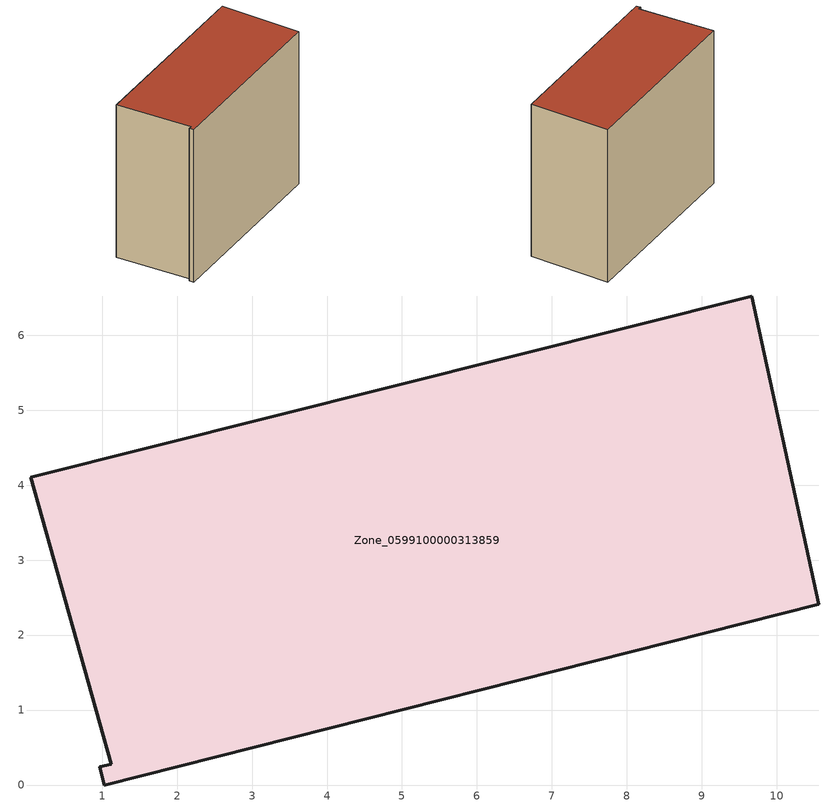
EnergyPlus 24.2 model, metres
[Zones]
Zone_0599100000313859
 floor ground (C_G): 1.03,0 0.97,0.24 1.12,0.28 0.05,4.1 9.66,6.52 10.56,2.41 z0
 wall outside (C_F): 9.66,6.52 0.05,4.1 1.12,0.28 0.97,0.24 1.03,0 10.56,2.41 9.66,6.52 z0:8.43
 roof outside (C_R): 0.05,4.1 1.12,0.28 0.97,0.24 1.03,0 10.56,2.41 9.66,6.52 z8.43
[BUILDING]
Pand.0599100000313859: North Axis=0; Terrain=City; Loads Convergence Tolerance Value=0.04; Temperature Convergence Tolerance Value=0.4; Solar Distribution=FullExterior; Maximum Number of Warmup Days=25; Minimum Number of Warmup Days=1
[Site:Location]
Rotterdam.The.Hague.AP_ZH_NLD Design_Conditions: Latitude=51.96; Longitude=4.45; Time Zone=1; Elevation=-4.5
[SITE:GROUNDTEMPERATURE:BUILDINGSURFACE]
18, 18, 18, 18, 18, 18, 18, 18, 18, 18, 18, 18
[MATERIAL] Thermal Absorptance=0.9; Solar Absorptance=0.7; Visible Absorptance=0.7
Name | Roughness | Thickness | Conductivity | Density | Specific Heat
G.TI.1992-2005 | MediumSmooth | 0.15 | 0.06 | 540 | 1210
F.TI.1992-2005 | Rough | 0.3 | 0.12 | 1920 | 840
R.TI.1992-2005 | MediumRough | 0.2 | 0.08 | 1500 | 1000
[CONSTRUCTION]
C_G: G.TI.1992-2005
C_F: F.TI.1992-2005
C_R: R.TI.1992-2005
[ZONE]
Zone_0599100000313859: Type=1; Multiplier=1; Ceiling Height=Autocalculate; Volume=Autocalculate; Floor Area=autocalculate; Part of Total Floor Area=Yes
[ZONEINFILTRATION:DESIGNFLOWRATE]
Infil_Zone_0599100000313859: Zone or ZoneList or Space or SpaceList=Zone_0599100000313859; Schedule=AlwaysOn; Design Flow Rate Calculation Method=Flow/Area; Flow Rate per Floor Area=0.0015; Constant Term Coefficient=1; Temperature Term Coefficient=0; Velocity Term Coefficient=0; Velocity Squared Term Coefficient=0
[HVACTEMPLATE:ZONE:IDEALLOADSAIRSYSTEM]
Zone_0599100000313859: Maximum Heating Supply Air Temperature=50; Minimum Cooling Supply Air Temperature=13; Maximum Heating Supply Air Humidity Ratio=0.0156; Minimum Cooling Supply Air Humidity Ratio=0.0077; Heating Limit=NoLimit; Cooling Limit=NoLimit; Dehumidification Control Type=ConstantSensibleHeatRatio; Cooling Sensible Heat Ratio=0.7; Dehumidification Setpoint=60; Humidification Control Type=None; Humidification Setpoint=30; Outdoor Air Method=None; Outdoor Air Flow Rate per Person=0.00944; Outdoor Air Flow Rate per Zone Floor Area=0; Outdoor Air Flow Rate per Zone=0; Demand Controlled Ventilation Type=None; Outdoor Air Economizer Type=NoEconomizer; Heat Recovery Type=None; Sensible Heat Recovery Effectiveness=0.7; Latent Heat Recovery Effectiveness=0.65
[ZONECONTROL:THERMOSTAT]
ThermostatControl_Zone_0599100000313859: Zone or ZoneList=Zone_0599100000313859; Control Type Schedule=DualSetpointControlType; Control 1=Thermostat_Zone_0599100000313859; Temperature Difference Between Cutout And Setpoint=0
[THERMOSTATSETPOINT:DUALSETPOINT]
Thermostat_Zone_0599100000313859: Heating Setpoint Temperature Schedule=HeatingSetpoint_Zone_0599100000313859; Cooling Setpoint Temperature Schedule=CoolingSetpoint_Zone_0599100000313859
[SCHEDULE:COMPACT]
HeatingSetpoint_Zone_0599100000313859: Through: 12/31, For: AllDays, Until: 24:00, 21
CoolingSetpoint_Zone_0599100000313859: Through: 12/31, For: AllDays, Until: 24:00, 24
DualSetpointControlType: Through: 12/31, For: AllDays, Until: 24:00, 4
AlwaysOn: Through: 12/31, For: AllDays, Until: 24:00, 1
